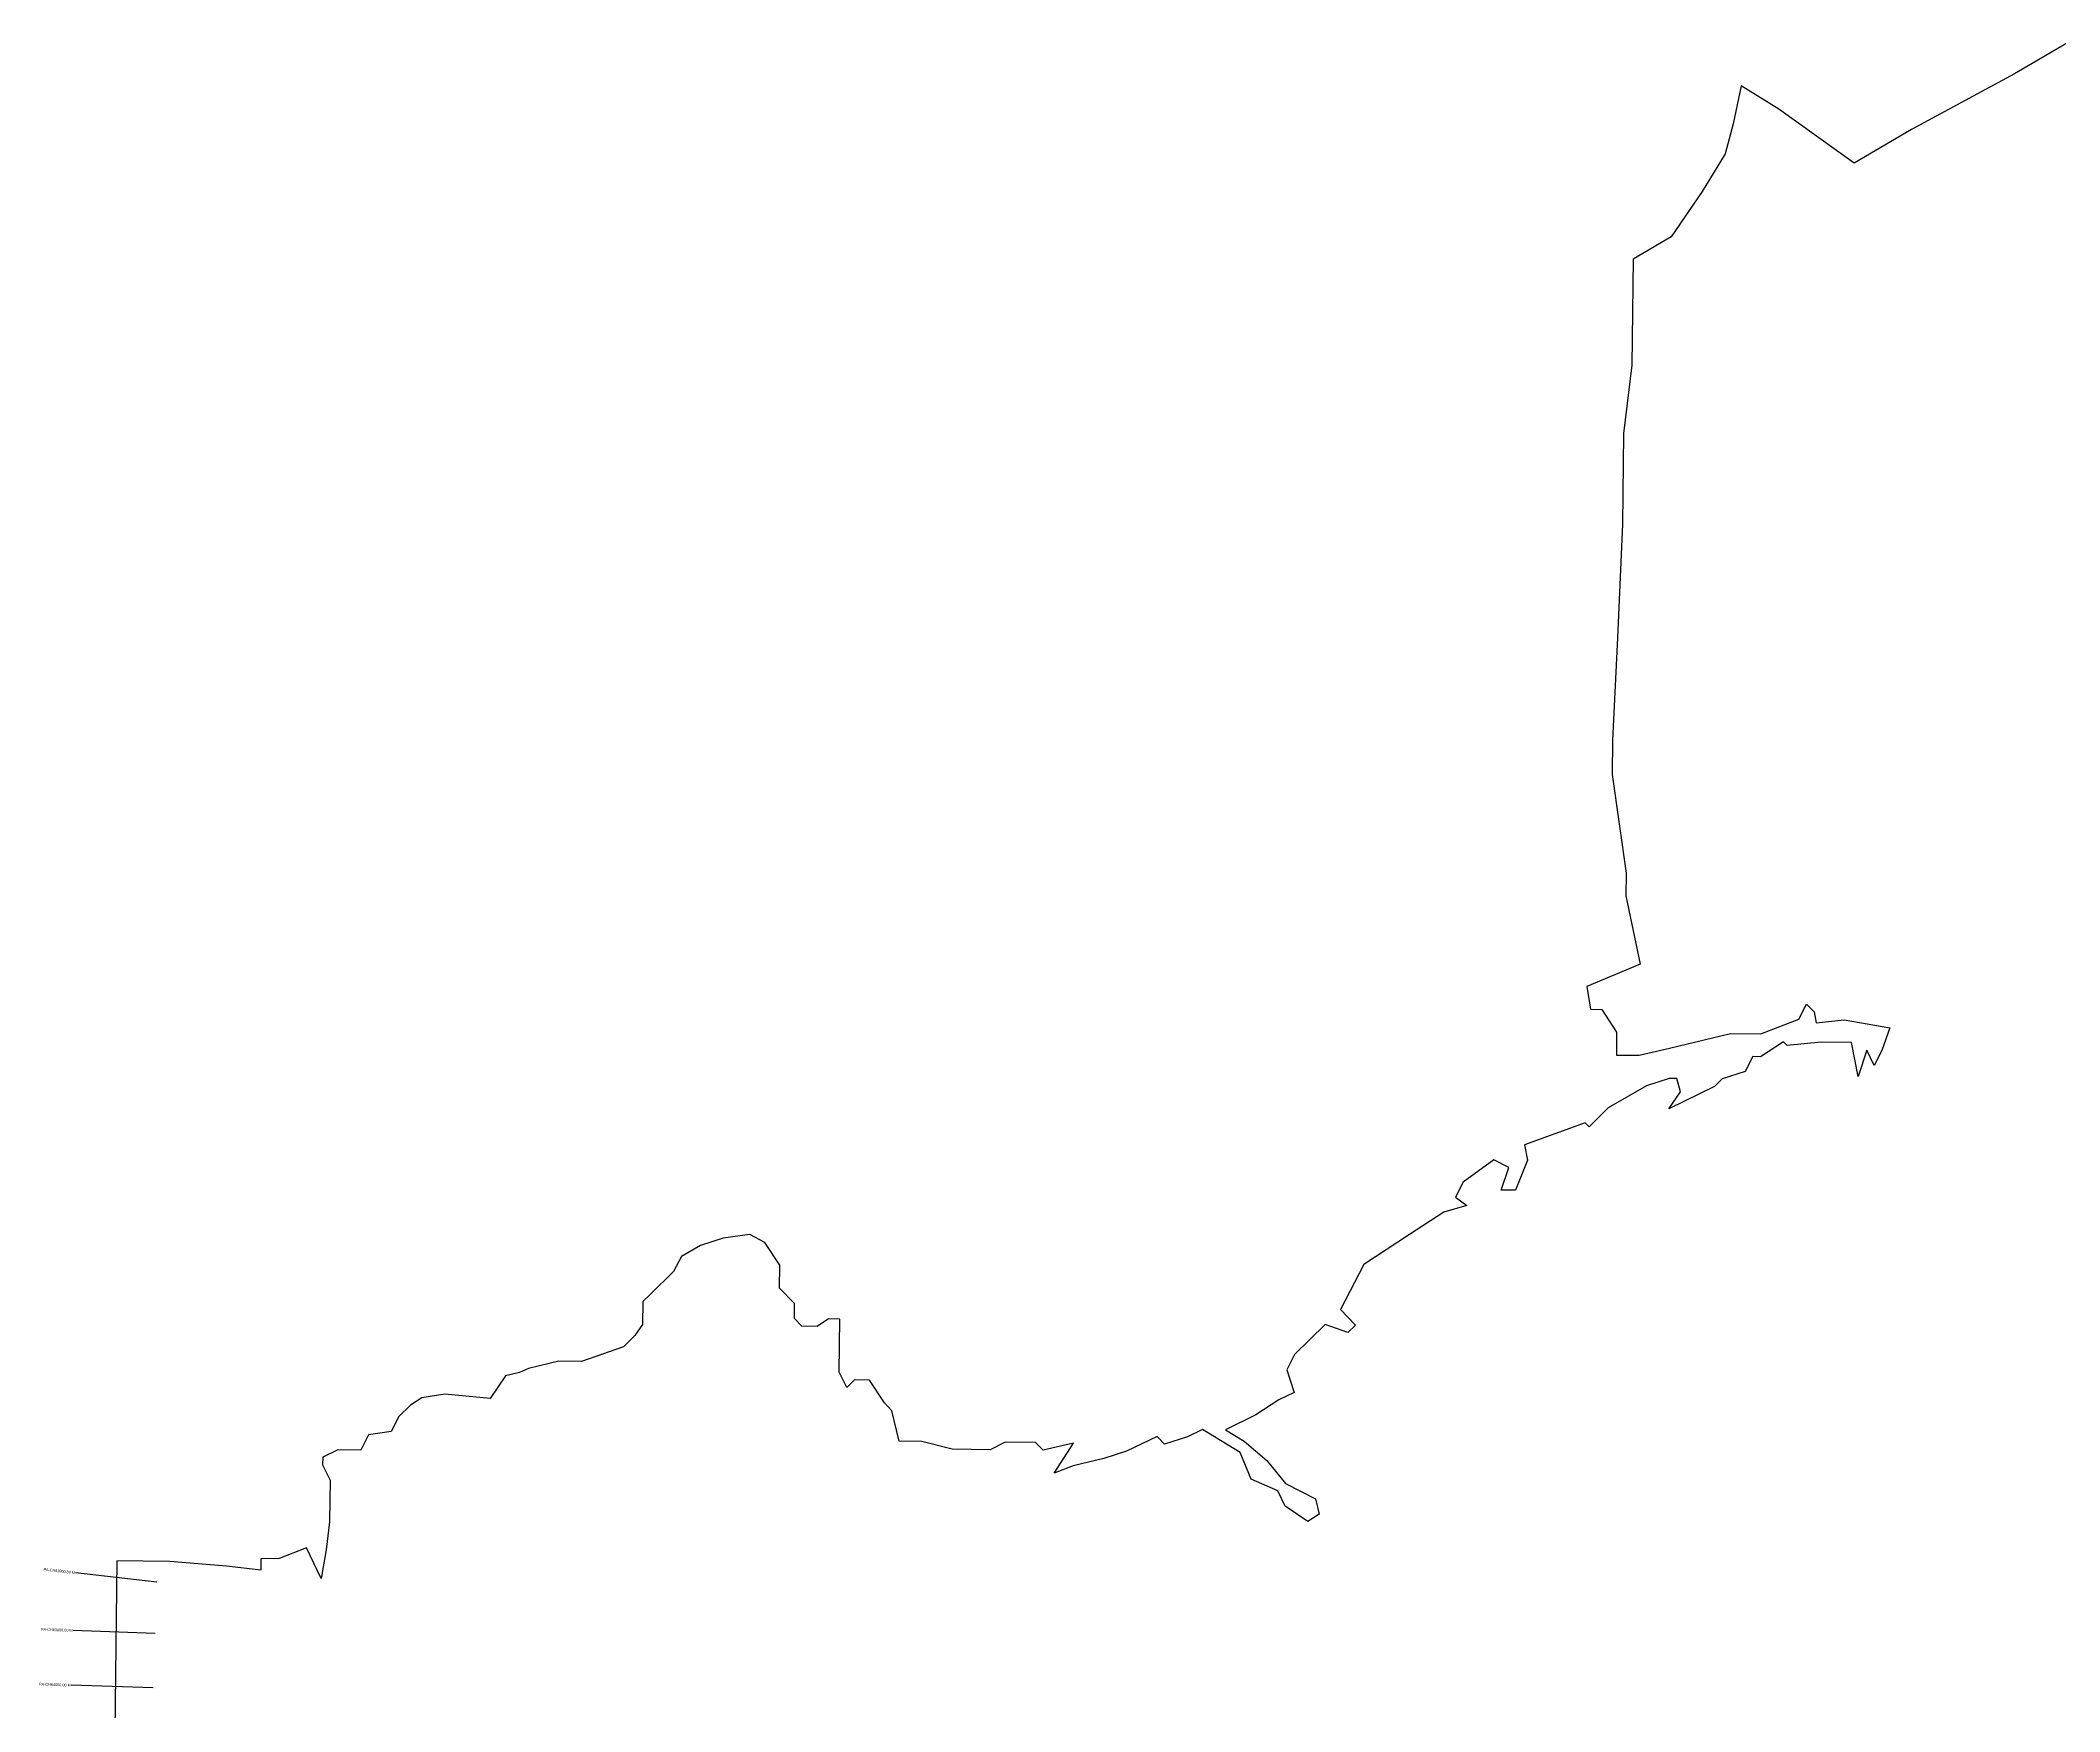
# Model space of a CAD drawing. Header units: metres. Extents: x 259874 to 267835, y 2171873 to 2178258.
# Drawn here: x 259882 to 263581, y 2174946 to 2178007 of the extents above; entities that cross this region are included whole.
import ezdxf
from ezdxf.enums import TextEntityAlignment as Align

# ---------------------------------------------------------------- set-up
doc = ezdxf.new("R2010")
doc.units = ezdxf.units.M
for name, color, linetype in [('CS', 134, 'Continuous'), ('CSMark', 6, 'Continuous'), ('VILLAGE BOUNDRY', 10, 'Continuous')]:
    doc.layers.add(name, color=color, linetype=linetype)

msp = doc.modelspace()

# ---------------------------------------------------------------- linework, layer by layer
at = {"layer": 'CS'}
for p, q in [((260095.9, 2175183.6), (259946.9, 2175200.6)), ((260092.4, 2175089.5), (259942.5, 2175095.1)), ((260089, 2174989.8), (259939.1, 2174994.9))]:
    msp.add_line(p, q, dxfattribs=at)
at = {"layer": 'VILLAGE BOUNDRY'}
msp.add_lwpolyline([(263602.6, 2178007.3), (263497.7, 2177946), (263309.1, 2177844), (263204.2, 2177782.7), (263066.5, 2177881.5), (262997.5, 2177924), (262982.8, 2177854.7), (262968.3, 2177799.3), (262925.9, 2177730.4), (262869.4, 2177647.7), (262799.5, 2177606.8), (262797.2, 2177412.4), (262781.9, 2177287.6), (262780, 2177121), (262770.6, 2176912.8), (262761.6, 2176725.4), (262760.8, 2176662.9), (262786.5, 2176482.1), (262786.1, 2176440.4), (262812.4, 2176315.2), (262714.7, 2176274.6), (262721.2, 2176232.9), (262742, 2176232.6), (262769.3, 2176190.7), (262768.8, 2176149), (262810.5, 2176148.5), (262866.2, 2176161.8), (262977.6, 2176188.3), (263033.1, 2176187.6), (263102.9, 2176214.6), (263117.1, 2176242.2), (263130.8, 2176228.2), (263134.7, 2176208.1), (263186.2, 2176213.6), (263227.8, 2176206.2), (263269.3, 2176198.8), (263255, 2176157.3), (263240.8, 2176129.7), (263227.2, 2176157.6), (263211.5, 2176109.9), (263199.6, 2176171.8), (263144, 2176172.4), (263081.5, 2176166.2), (263074.6, 2176173.2), (263032.6, 2176145.9), (263018.8, 2176146.1), (263004.6, 2176118.5), (262962.7, 2176105.1), (262948.7, 2176091.4), (262864.9, 2176050.7), (262886.5, 2176081.4), (262879.4, 2176106), (262865.5, 2176106.2), (262823.7, 2176092.8), (262753.8, 2176052), (262718.7, 2176017.6), (262711.8, 2176024.7), (262600.3, 2175984.3), (262606.3, 2175956.4), (262583.8, 2175901.4), (262557.7, 2175901.5), (262572, 2175942.9), (262544.4, 2175957.1), (262488.4, 2175916.1), (262474.2, 2175888.5), (262494.8, 2175873.4), (262453, 2175861), (262390.1, 2175820.1), (262306.1, 2175765.5), (262263.5, 2175682.6), (262291, 2175654.5), (262276.9, 2175640.8), (262235.4, 2175655.2), (262179.2, 2175600.3), (262165, 2175572.7), (262178.4, 2175530.8), (262150.5, 2175517.3), (262108.5, 2175490), (262052.7, 2175462.8), (262087.1, 2175441.6), (262128.4, 2175406.4), (262162.7, 2175364.3), (262217.9, 2175336), (262224.5, 2175308.1), (262203.5, 2175294.5), (262162.2, 2175322.7), (262148.6, 2175350.6), (262100.2, 2175372), (262079.9, 2175420.9), (262011, 2175463.3), (261983.1, 2175449.8), (261941.3, 2175436.3), (261927.5, 2175450.4), (261871.7, 2175423.3), (261829.9, 2175409.9), (261774.1, 2175396.6), (261739.3, 2175383.1), (261774.6, 2175438.3), (261718.9, 2175425), (261705.2, 2175439.1), (261649.7, 2175439.7), (261621.7, 2175426.1), (261552.3, 2175426.9), (261496.9, 2175441.4), (261455.3, 2175441.9), (261442, 2175497.6), (261428.3, 2175511.7), (261401, 2175553.7), (261373.2, 2175554), (261359.2, 2175540.3), (261345.6, 2175568.2), (261346.7, 2175665.4), (261325.9, 2175665.6), (261304.9, 2175652), (261277.1, 2175652.3), (261263.4, 2175666.3), (261263.7, 2175694.1), (261236.3, 2175722.2), (261236.8, 2175763.9), (261209.5, 2175805.8), (261181.9, 2175820), (261133.2, 2175813.7), (261091.4, 2175800.3), (261056.4, 2175779.8), (261042.2, 2175752.2), (261000.1, 2175711), (260986, 2175697.3), (260985.5, 2175655.7), (260971.4, 2175635), (260950.3, 2175614.4), (260873.7, 2175587.5), (260832, 2175588), (260776.3, 2175574.7), (260759.7, 2175567.4), (260734.5, 2175561.3), (260720.4, 2175540.7), (260706.2, 2175520), (260623, 2175527.9), (260581.3, 2175521.4), (260560.3, 2175507.8), (260539.2, 2175487.2), (260525, 2175459.6), (260483.3, 2175453.1), (260469.1, 2175425.5), (260427.4, 2175426), (260399.5, 2175412.4), (260399.3, 2175398.5), (260412.9, 2175370.6), (260412, 2175294.2), (260406.1, 2175243), (260396.9, 2175190.2), (260369.8, 2175246.1), (260320, 2175227), (260286.2, 2175226.2), (260286, 2175205.4), (260223.6, 2175213.1), (260119.5, 2175221.2), (260022.3, 2175222.3), (260017.5, 2174805.7)], dxfattribs=at)

# ---------------------------------------------------------------- texts
at = {"layer": 'CSMark'}
for s, rotation, p in [('PA-CH63800.00 M', 353.5041, (259945.9, 2175200.7)), ('PA-CH63900.00 M', 357.8635, (259941.5, 2175095.1)), ('PA-CH64000.00 M', 358.0739, (259938.1, 2174994.9))]:
    msp.add_text(s, height=5, rotation=rotation, dxfattribs=at).set_placement(p, align=Align.MIDDLE_RIGHT)

doc.saveas('drawing.dxf')
